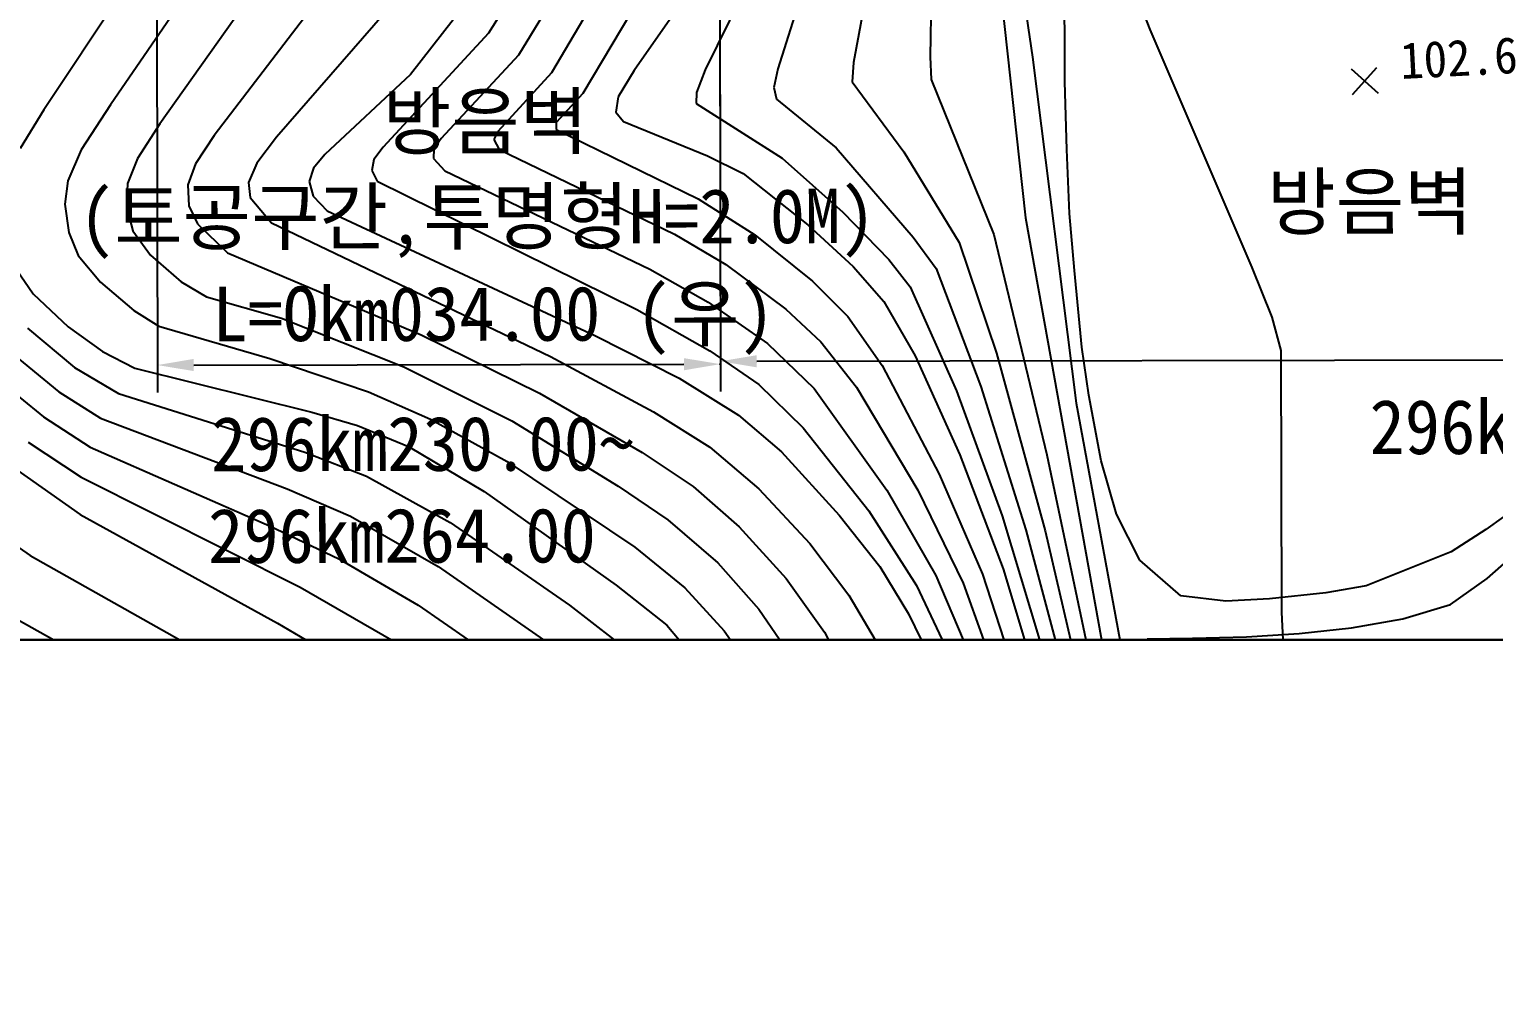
# Model space of a CAD drawing. Header units: millimetres. Extents: x 13158 to 13954, y 1103 to 1809.
# Drawn here: x 13765.8 to 13846.3, y 1394.6 to 1446.9 of the extents above; entities that cross this region are included whole.
import ezdxf
from ezdxf.xclip import XClip

# ---------------------------------------------------------------- set-up
doc = ezdxf.new("R2010")
doc.units = ezdxf.units.MM
doc.header["$LTSCALE"] = 10
doc.header["$MEASUREMENT"] = 0
doc.header["$XCLIPFRAME"] = 2
doc.layers.add('TX-PAPR', color=2, linetype='Continuous', plot=False)
doc.layers.add('TZ-BASE', color=253, linetype='Continuous')
doc.styles.add('HANA', font='GulimChe.ttf')

# ---------------------------------------------------------------- blocks, each defined once
blk = doc.blocks.new('JD-SGKLSNK8SGJS87')
at = {"layer": 'TZ-BASE'}
for p, q in [((574.59, -12.719, 103), (585.708, -41.43, 103)), ((577.155, -28.479, 104), (579.265, -42.939, 104)), ((573.841, -32.331, 106), (573.626, -42.92, 106)), ((532.904, -33.807, 120), (524.908, -45.843, 120)), ((576.897, -33.794, 105), (578.873, -51.791, 105)), ((536.258, -34.356, 119), (528.559, -45.562, 119)), ((540.336, -33.825, 118), (531.285, -46.605, 118)), ((568.176, -34.385, 108), (565.261, -43.581, 108)), ((571.079, -34.343, 107), (569.428, -43.232, 107)), ((542.682, -36.244, 117), (534.269, -47.255, 117)), ((556.607, -37.403, 112), (552.809, -43.806, 112)), ((558.859, -37.677, 111), (554.535, -44.935, 111)), ((564.466, -37.146, 109), (561.262, -43.643, 109)), ((581.034, -41.688, 100.607), (580.978, -37.742, 100.607)), ((551.567, -38.108, 114), (549.355, -41.623, 114)), ((553.376, -38.931, 113), (551.009, -42.827, 113)), ((560.729, -38.836, 110), (557.353, -43.683, 110)), ((543.678, -40.479, 116), (537.699, -47.352, 116)), ((547.407, -40.885, 115), (545.065, -43.889, 115)), ((549.355, -41.623, 114), (543.552, -47.897, 114)), ((581.033, -44.31, 100.607), (581.034, -41.688, 100.607)), ((585.708, -41.43, 103), (591.315, -54.51, 103)), ((551.009, -42.827, 113), (546.753, -47.416, 113)), ((569.428, -43.232, 107), (569.345, -44.301, 107)), ((573.626, -42.92, 106), (573.694, -44.177, 106)), ((579.265, -42.939, 104), (581.66, -61.984, 104)), ((545.065, -43.889, 115), (540.359, -48.297, 115)), ((552.809, -43.806, 112), (549.86, -47.035, 112)), ((557.353, -43.683, 110), (556.488, -45.119, 110)), ((561.262, -43.643, 109), (560.779, -44.892, 109)), ((565.261, -43.581, 108), (565.044, -44.622, 108)), ((573.694, -44.177, 106), (577.128, -52.709, 106)), ((596.785, -43.582, 102.551), (598.271, -44.92, 102.551)), ((596.859, -44.994, 102.551), (598.198, -43.508, 102.551)), ((554.535, -44.935, 111), (553.075, -46.543, 111)), ((560.779, -44.892, 109), (560.778, -45.489, 109)), ((565.044, -44.622, 108), (565.181, -45.252, 108)), ((569.345, -44.301, 107), (572.183, -48.156, 107)), ((581.149, -48.029, 100.607), (581.033, -44.31, 100.607)), ((524.908, -45.843, 120), (523.6, -47.964, 120)), ((528.559, -45.562, 119), (526.963, -48.051, 119)), ((556.488, -45.119, 110), (556.355, -45.972, 110)), ((560.778, -45.489, 109), (565.505, -48.507, 109)), ((565.181, -45.252, 108), (568.472, -47.939, 108)), ((531.285, -46.605, 118), (530.056, -48.514, 118)), ((553.075, -46.543, 111), (553.076, -46.921, 111)), ((556.355, -45.972, 110), (556.778, -46.48, 110)), ((556.778, -46.48, 110), (561.391, -48.369, 110)), ((534.269, -47.255, 117), (533.243, -48.808, 117)), ((537.699, -47.352, 116), (536.604, -48.776, 116)), ((546.753, -47.416, 113), (546.342, -47.984, 113)), ((549.86, -47.035, 112), (549.645, -47.481, 112)), ((549.645, -47.481, 112), (549.942, -48.029, 112)), ((553.076, -46.921, 111), (560.886, -50.732, 111)), ((526.963, -48.051, 119), (526.223, -49.755, 119)), ((540.359, -48.297, 115), (539.722, -49.055, 115)), ((543.552, -47.897, 114), (543.042, -48.567, 114)), ((546.342, -47.984, 113), (546.333, -48.518, 113)), ((549.942, -48.029, 112), (559.575, -52.674, 112)), ((568.472, -47.939, 108), (572.696, -52.849, 108)), ((572.183, -48.156, 107), (575.229, -53.144, 107)), ((581.304, -51.542, 100.607), (581.149, -48.029, 100.607)), ((530.056, -48.514, 118), (529.507, -49.893, 118)), ((533.243, -48.808, 117), (532.812, -49.972, 117)), ((536.604, -48.776, 116), (536.163, -49.847, 116)), ((539.722, -49.055, 115), (539.496, -49.788, 115)), ((543.042, -48.567, 114), (542.944, -49.172, 114)), ((546.333, -48.518, 113), (546.957, -49.191, 113)), ((561.391, -48.369, 110), (563.354, -49.344, 110)), ((565.505, -48.507, 109), (568.84, -51.472, 109)), ((526.223, -49.755, 119), (526.054, -51.032, 119)), ((529.507, -49.893, 118), (529.449, -51.173, 118)), ((536.163, -49.847, 116), (536.253, -50.671, 116)), ((539.496, -49.788, 115), (539.717, -50.584, 115)), ((542.944, -49.172, 114), (543.225, -49.775, 114)), ((543.225, -49.775, 114), (557.515, -56.833, 114)), ((546.957, -49.191, 113), (558.229, -54.6, 113)), ((563.354, -49.344, 110), (566.908, -52.165, 110)), ((532.812, -49.972, 117), (532.87, -51.118, 117)), ((536.253, -50.671, 116), (537.422, -52.064, 116)), ((539.717, -50.584, 115), (540.479, -51.398, 115)), ((526.054, -51.032, 119), (526.282, -52.599, 119)), ((529.449, -51.173, 118), (529.795, -52.498, 118)), ((532.87, -51.118, 117), (533.346, -52.112, 117)), ((540.479, -51.398, 115), (555.241, -58.282, 115)), ((560.886, -50.732, 111), (563.998, -52.728, 111)), ((568.84, -51.472, 109), (571.364, -54.08, 109)), ((533.346, -52.112, 117), (535.002, -53.708, 117)), ((537.422, -52.064, 116), (552.759, -59.404, 116)), ((566.908, -52.165, 110), (569.406, -54.468, 110)), ((578.873, -51.791, 105), (583.535, -77.66, 105)), ((581.579, -54.679, 100.607), (581.304, -51.542, 100.607)), ((526.282, -52.599, 119), (526.794, -53.85, 119)), ((529.795, -52.498, 118), (530.773, -53.835, 118)), ((559.575, -52.674, 112), (562.4, -54.351, 112)), ((563.998, -52.728, 111), (567.161, -55.266, 111)), ((572.696, -52.849, 108), (573.973, -54.572, 108)), ((577.128, -52.709, 106), (580.052, -64.821, 106)), ((526.794, -53.85, 119), (528.015, -55.332, 119)), ((530.773, -53.835, 118), (532.447, -55.299, 118)), ((535.002, -53.708, 117), (545.647, -58.215, 117)), ((575.229, -53.144, 107), (577.282, -59.222, 107)), ((523.403, -54.618, 120), (524.313, -55.96, 120)), ((558.229, -54.6, 113), (561.436, -56.418, 113)), ((562.4, -54.351, 112), (565.708, -56.8, 112)), ((569.406, -54.468, 110), (571.095, -56.392, 110)), ((571.364, -54.08, 109), (572.544, -55.578, 109)), ((573.973, -54.572, 108), (576.421, -61.06, 108)), ((581.971, -58.893, 100.607), (581.579, -54.679, 100.607)), ((591.315, -54.51, 103), (592.429, -57.24, 103)), ((528.015, -55.332, 119), (529.849, -56.886, 119)), ((532.447, -55.299, 118), (533.85, -56.124, 118)), ((567.161, -55.266, 111), (569.099, -57.217, 111)), ((524.313, -55.96, 120), (526.238, -57.783, 120)), ((533.85, -56.124, 118), (537.96, -57.295, 118)), ((572.544, -55.578, 109), (575.09, -61.3, 109)), ((529.849, -56.886, 119), (531.224, -57.735, 119)), ((557.515, -56.833, 114), (561.519, -59.105, 114)), ((561.436, -56.418, 113), (564.695, -58.694, 113)), ((565.708, -56.8, 112), (567.626, -58.598, 112)), ((571.095, -56.392, 110), (572.809, -59.369, 110)), ((523.996, -57.855, 121), (526.594, -60.011, 121)), ((526.238, -57.783, 120), (528.129, -59.142, 120)), ((531.224, -57.735, 119), (537.324, -59.516, 119)), ((537.96, -57.295, 118), (544.699, -59.98, 118)), ((569.099, -57.217, 111), (571.004, -59.916, 111)), ((592.429, -57.24, 103), (592.908, -59.086, 103)), ((545.647, -58.215, 117), (552.161, -61.421, 117)), ((555.241, -58.282, 115), (559.833, -60.613, 115)), ((564.695, -58.694, 113), (567.252, -61.174, 113)), ((567.626, -58.598, 112), (569.579, -61.091, 112)), ((522.94, -59.056, 122), (525.723, -61.361, 122)), ((528.129, -59.142, 120), (529.905, -60.051, 120)), ((537.324, -59.516, 119), (542.759, -61.362, 119)), ((552.759, -59.404, 116), (558.432, -62.464, 116)), ((561.519, -59.105, 114), (564.212, -60.95, 114)), ((572.809, -59.369, 110), (575.267, -64.829, 110)), ((577.282, -59.222, 107), (579.952, -69.007, 107)), ((582.365, -61.54, 100.607), (581.971, -58.893, 100.607)), ((592.908, -59.086, 103), (592.954, -73.474, 103)), ((526.594, -60.011, 121), (529.001, -61.44, 121)), ((529.905, -60.051, 120), (539.632, -62.472, 120)), ((544.699, -59.98, 118), (550.636, -62.96, 118)), ((571.004, -59.916, 111), (574.131, -65.887, 111)), ((522.145, -60.498, 123), (524.887, -62.74, 123)), ((559.833, -60.613, 115), (563.093, -62.641, 115)), ((564.212, -60.95, 114), (566.661, -63.331, 114)), ((567.252, -61.174, 113), (571.252, -66.771, 113)), ((569.579, -61.091, 112), (572.962, -66.76, 112)), ((576.421, -61.06, 108), (578.903, -68.943, 108)), ((525.723, -61.361, 122), (528.012, -62.798, 122)), ((529.001, -61.44, 121), (539.249, -64.679, 121)), ((542.759, -61.362, 119), (546.164, -62.868, 119)), ((552.161, -61.421, 117), (557.798, -64.702, 117)), ((575.09, -61.3, 109), (577.603, -68.174, 109)), ((581.66, -61.984, 104), (587.533, -93.755, 104)), ((583.03, -65.154, 100.607), (582.365, -61.54, 100.607)), ((524.887, -62.74, 123), (527.452, -64.401, 123)), ((528.012, -62.798, 122), (538.28, -66.7, 122)), ((539.632, -62.472, 120), (542.147, -63.217, 120)), ((558.432, -62.464, 116), (561.522, -64.4, 116)), ((563.093, -62.641, 115), (565.46, -64.658, 115)), ((542.147, -63.217, 120), (544.943, -64.37, 120)), ((546.164, -62.868, 119), (550.377, -65.196, 119)), ((550.636, -62.96, 118), (556.489, -66.541, 118)), ((566.661, -63.331, 114), (570.265, -67.904, 114)), ((524.047, -64.118, 124), (526.945, -66.051, 124)), ((527.452, -64.401, 123), (537.311, -68.722, 123)), ((544.943, -64.37, 120), (549.107, -66.845, 120)), ((561.522, -64.4, 116), (564.219, -66.684, 116)), ((539.249, -64.679, 121), (542.636, -66.001, 121)), ((550.377, -65.196, 119), (557.391, -69.902, 119)), ((557.798, -64.702, 117), (560.598, -66.561, 117)), ((565.46, -64.658, 115), (568.632, -68.136, 115)), ((575.267, -64.829, 110), (577.656, -71.096, 110)), ((580.052, -64.821, 106), (582.736, -77.53, 106)), ((583.873, -68.092, 100.607), (583.03, -65.154, 100.607)), ((523.172, -65.488, 125), (526.9, -68.097, 125)), ((542.636, -66.001, 121), (547.245, -68.546, 121)), ((574.131, -65.887, 111), (576.507, -71.385, 111)), ((526.945, -66.051, 124), (538.988, -72.094, 124)), ((538.28, -66.7, 122), (541.755, -68.203, 122)), ((556.489, -66.541, 118), (559.217, -68.394, 118)), ((560.598, -66.561, 117), (563.135, -68.775, 117)), ((564.219, -66.684, 116), (567.015, -69.706, 116)), ((571.252, -66.771, 113), (573.943, -71.462, 113)), ((572.962, -66.76, 112), (575.458, -71.89, 112)), ((549.107, -66.845, 120), (556.375, -71.99, 120)), ((606.131, -67.532, 100.607), (604.186, -68.937, 100.607)), ((520.916, -68.105, 126), (524.158, -70.366, 126)), ((526.9, -68.097, 125), (537.755, -74.078, 125)), ((541.755, -68.203, 122), (546.588, -70.958, 122)), ((559.217, -68.394, 118), (561.959, -70.763, 118)), ((568.632, -68.136, 115), (570.864, -70.967, 115)), ((570.265, -67.904, 114), (572.883, -72.011, 114)), ((577.603, -68.174, 109), (580.201, -76.872, 109)), ((585.158, -70.621, 100.607), (583.873, -68.092, 100.607)), ((537.311, -68.722, 123), (541.113, -70.544, 123)), ((547.245, -68.546, 121), (553.799, -73.087, 121)), ((563.135, -68.775, 117), (565.719, -71.634, 117)), ((578.903, -68.943, 108), (581.187, -77.592, 108)), ((579.952, -69.007, 107), (582.026, -77.846, 107)), ((604.186, -68.937, 100.607), (602.281, -70.155, 100.607)), ((557.391, -69.902, 119), (560.152, -72.14, 119)), ((567.015, -69.706, 116), (569.171, -72.535, 116)), ((604.26, -71.618, 103.796), (606.114, -69.985, 103.796)), ((524.158, -70.366, 126), (539.09, -78.775, 126)), ((541.113, -70.544, 123), (545.482, -73.093, 123)), ((561.959, -70.763, 118), (564.208, -73.311, 118)), ((587.412, -72.579, 100.607), (585.158, -70.621, 100.607)), ((602.281, -70.155, 100.607), (597.611, -72.03, 100.607)), ((546.588, -70.958, 122), (552.464, -75.056, 122)), ((565.719, -71.634, 117), (567.828, -74.585, 117)), ((570.864, -70.967, 115), (572.452, -73.572, 115)), ((573.943, -71.462, 113), (575.682, -75.543, 113)), ((576.507, -71.385, 111), (578.46, -77.349, 111)), ((577.656, -71.096, 110), (579.751, -78.073, 110)), ((602.238, -73.061, 103.796), (604.26, -71.618, 103.796)), ((538.988, -72.094, 124), (544.03, -75.009, 124)), ((556.375, -71.99, 120), (559.153, -74.201, 120)), ((560.152, -72.14, 119), (562.317, -74.506, 119)), ((572.883, -72.011, 114), (574.519, -75.475, 114)), ((575.458, -71.89, 112), (577.249, -76.902, 112)), ((595.397, -72.413, 100.607), (592.297, -72.745, 100.607)), ((597.611, -72.03, 100.607), (595.397, -72.413, 100.607)), ((521.661, -72.883, 127), (538.074, -82.057, 127)), ((545.482, -73.093, 123), (550.954, -76.898, 123)), ((553.799, -73.087, 121), (556.943, -75.53, 121)), ((569.171, -72.535, 116), (570.919, -75.544, 116)), ((589.899, -72.88, 100.607), (587.412, -72.579, 100.607)), ((592.297, -72.745, 100.607), (589.899, -72.88, 100.607)), ((599.622, -73.853, 103.796), (602.238, -73.061, 103.796)), ((564.208, -73.311, 118), (566.094, -76.033, 118)), ((572.452, -73.572, 115), (573.863, -76.468, 115)), ((592.954, -73.474, 103), (593.107, -76.646, 103)), ((596.803, -74.34, 103.796), (599.622, -73.853, 103.796)), ((537.755, -74.078, 125), (543.021, -77.191, 125)), ((559.153, -74.201, 120), (560.811, -76.156, 120)), ((562.317, -74.506, 119), (564.239, -77.287, 119)), ((567.828, -74.585, 117), (569.562, -77.829, 117)), ((588.057, -74.91, 103.796), (591.021, -74.84, 103.796)), ((591.021, -74.84, 103.796), (593.93, -74.656, 103.796)), ((593.93, -74.656, 103.796), (596.803, -74.34, 103.796)), ((585.566, -74.949, 103.796), (588.057, -74.91, 103.796)), ((587.201, -83.03, 103.796), (585.566, -74.949, 103.796))]:
    blk.add_line(p, q, dxfattribs=at)
at = {"layer": 'TZ-BASE', "linetype": 'ByBlock'}
for p, q in [((562.057, -35.499), (562.099, -61.178)), ((531.11, -40.47), (531.144, -61.384)), ((562.065, -40.419), (562.1, -61.333)), ((564.097, -59.675), (680.397, -59.483)), ((533.142, -59.881), (560.097, -59.836))]:
    blk.add_line(p, q, dxfattribs=at)
blk.add_point((562.097, -59.833), dxfattribs=at)
for points in [[(533.141, -59.547), (533.142, -60.214), (531.142, -59.884)], [(560.097, -59.503), (560.098, -60.17), (562.097, -59.833)], [(564.096, -59.341), (564.097, -60.008), (562.097, -59.678)]]:
    blk.add_solid(points, dxfattribs=at)
at = {"layer": 'TZ-BASE', "style": 'HANA'}
for s, height, rotation, p in [('102.6', 2, 2.98923, (599.526, -44.147, 102.551)), ('방음벽 ', 3, 0.09449, (543.541, -47.979)), ('방음벽 (교량구간,투명형H=2.0M) ', 3, 0.09449, (592.171, -52.4)), ('(토공구간,투명형H=2.0M)', 3, 0.09449, (526.835, -53.244)), ('L=Okm034.00 (우)', 3, 0.09449, (534.176, -58.575)), ('296km264.00~296km380.00', 3, 0.09449, (597.795, -64.786)), ('296km230.00~', 3, 0.09449, (534.1, -65.725)), ('296km264.00', 3, 0.09449, (533.932, -70.777))]:
    blk.add_text(s, height=height, rotation=rotation, dxfattribs=at).set_placement(p)

msp = doc.modelspace()

# ---------------------------------------------------------------- linework, layer by layer
at = {"layer": 'TX-PAPR', "flags": 128}
msp.add_lwpolyline([(13941.675, 1413.34), (13241.675, 1413.34), (13241.675, 1563.34), (13941.675, 1563.34)], close=True, dxfattribs=at)

# ---------------------------------------------------------------- block references
at = {"layer": 'TZ-BASE'}
ref = msp.add_blockref('JD-SGKLSNK8SGJS87', (13241.675, 1488.34), dxfattribs=at)
XClip(ref).set_block_clipping_path([(0, -75), (699.9999999994, 75)])

doc.saveas('drawing.dxf')
